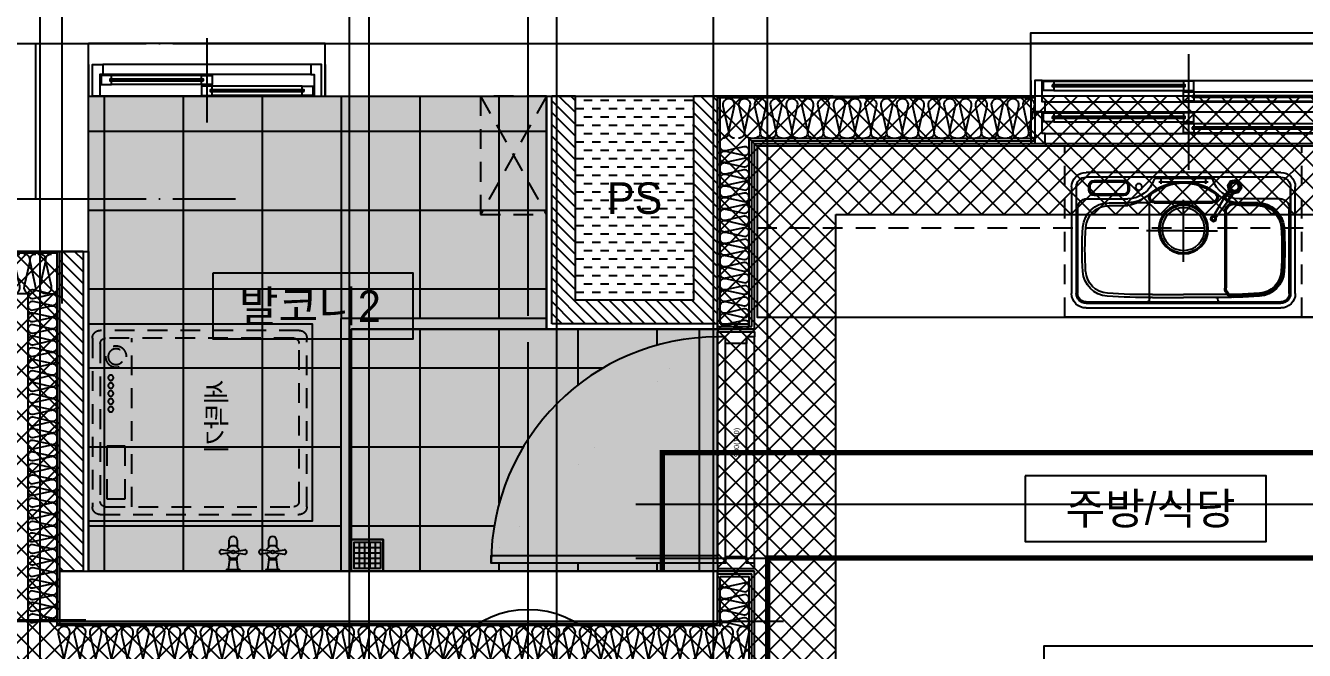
# Model space of a CAD drawing. Header units: millimetres. Extents: x -24416 to 92204, y -190080 to 23760.
# Drawn here: x 56698 to 61557, y 13531 to 15905 of the extents above; entities that cross this region are included whole.
import ezdxf
from ezdxf.enums import TextEntityAlignment as Align
from ezdxf.xclip import XClip

# ---------------------------------------------------------------- set-up
doc = ezdxf.new("R2010")
doc.units = ezdxf.units.MM
doc.header["$LTSCALE"] = 50
doc.header["$XCLIPFRAME"] = 0
for name, pattern in [('-HID', [2.5, 1.5, -1]), ('AUDIT_D_220706163347-0', [0]), ('CEN', [62, 60, -1, 0, -1]), ('HD', [2.5, 1.5, -1]), ('HID', [2.5, 1.5, -1]), ('HIDDEN', [2, 1, -1])]:
    doc.linetypes.add(name, pattern=pattern)
doc.layers.get('defpoints').update_dxf_attribs({"color": 139})
for name, color, linetype in [('A-SOL252', 252, 'Continuous'), ('A_HAT', 8, 'Continuous'), ('AA-단열-바닥-욕실', 30, 'Continuous'), ('ARDM', 7, 'Continuous'), ('CEN_CON', 1, 'CEN'), ('CEN_WALL', 12, 'CEN'), ('CONC', 2, 'Continuous'), ('dan1', 7, 'HID'), ('DOOR', 4, 'Continuous'), ('ELE3_CON', 7, 'Continuous'), ('ELE4', 4, 'Continuous'), ('ETC', 6, 'Continuous'), ('FIN', 6, 'Continuous'), ('FUR', 4, 'Continuous'), ('FUR_가구', 8, 'HD'), ('FUR_가전', 8, 'HID'), ('HAT', 9, 'Continuous'), ('INS', 252, 'Continuous'), ('ROM', 7, 'AUDIT_D_220706163347-0'), ('WAL', 3, 'Continuous'), ('WAL_DRY', 7, 'Continuous'), ('WIN', 4, 'Continuous'), ('X - 단위세대$0$ETC', 6, 'Continuous'), ('바닥타일', 8, 'Continuous'), ('수전', 4, 'Continuous'), ('실명', 3, 'AUDIT_D_220706163347-0'), ('실명박스', 7, 'AUDIT_D_220706163347-0'), ('확장', 8, 'HIDDEN')]:
    doc.layers.add(name, color=color, linetype=linetype)
for name, color, linetype, plot in [('AA-CEN', 1, 'CEN', False), ('Defpoint', 135, 'Continuous', False), ('MC', 135, 'Continuous', False), ('X - 단위세대$0$0_임시', 134, 'Continuous', False)]:
    doc.layers.add(name, color=color, linetype=linetype, plot=plot)
doc.styles.add('HAUD01', font='Dotum.ttf')
doc.styles.add('HAUD02', font='Dotum.ttf', dxfattribs={"width": 0.8})
doc.styles.add('맑은 고딕', font='malgun.ttf')
pattern_1 = [(0, (498301.77, 179302.88), (0, 300), []), (90, (498301.77, 179302.88), (-300, 2e-14), [])]

# ---------------------------------------------------------------- blocks, each defined once
blk = doc.blocks.new('수전')
at = {"layer": '수전'}
for p, q in [((0, 0), (58.5, 0, 0)), ((29.2, -7), (9.3, -7)), ((9.9, -7), (14.9, -42.9)), ((14.9, -42.9), (29.2, -42.9)), ((49.2, -7), (29.2, -7)), ((29.2, -42.9), (43.6, -42.9)), ((43.6, -42.9), (48.6, -7)), ((23.4, -71.3), (-14.8, -64.6)), ((23.4, -74.6), (-14.8, -81.3)), ((19.7, -49.8), (6.1, -63.4)), ((6.1, -63.4), (6.1, -68.2)), ((6.1, -77.6), (6.1, -82.5)), ((6.1, -82.5), (19.7, -96)), ((14.5, -117.3), (14.5, -90.9)), ((38.8, -49.8), (19.7, -49.8)), ((19.7, -96), (38.8, -96)), ((35.1, -71.3), (73.3, -64.6)), ((35.1, -74.6), (73.3, -81.3)), ((52.3, -63.4), (38.8, -49.8)), ((38.8, -96), (52.3, -82.5)), ((44, -90.9), (44, -117.3)), ((52.3, -68.2), (52.3, -63.4)), ((52.3, -82.5), (52.3, -77.6))]:
    blk.add_line(p, q, dxfattribs=at)
blk.add_circle((29.2, -72.9), 5.91, dxfattribs=at)
for centre, radius, start, end in [((11.8, 6), 13.2, 207.1852, 259.412), ((46.7, 6), 13.2, 280.588, 332.8148), ((-12.4, -49.9), 28.1, 351.511, 14.308), ((70.8, -49.9), 28.1, 165.692, 188.489), ((-14.8, -72.9), 8.37, 90, 270), ((73.3, -72.9), 8.37, 270, 90), ((29.2, -117.3), 14.7, 180, 0)]:
    blk.add_arc(centre, radius, start, end, dxfattribs=at)
blk = doc.blocks.new('FD')
at = {"layer": '수전'}
for p, q in [((110, -30), (10, -30)), ((30, -110), (30, -10)), ((50, -110), (50, -10)), ((70, -110), (70, -10)), ((90, -110), (90, -10)), ((110, -50), (10, -50)), ((110, -70), (10, -70)), ((110, -90), (10, -90))]:
    blk.add_line(p, q, dxfattribs=at)
for points in [[(0, -120), (120, -120), (120, 0), (0, 0)], [(10, -110), (110, -110), (110, -10), (10, -10)]]:
    blk.add_lwpolyline(points, close=True, dxfattribs=at)
blk = doc.blocks.new('A$Ca96da67e')
at = {"layer": 'FUR_가구'}
for p, q in [((250, 450), (0, 0)), ((0, 450), (250, 0))]:
    blk.add_line(p, q, dxfattribs=at)
blk.add_lwpolyline([(250, 0), (0, 0), (0, 450), (250, 450)], close=True, dxfattribs=at)
blk = doc.blocks.new('WIN_이중창_1200')
at = {"layer": 'Defpoint'}
for p, q in [((-15, 240), (-15, 0)), ((1185, 240), (1185, 0))]:
    blk.add_line(p, q, dxfattribs=at)
at = {"layer": 'WIN'}
blk.add_line((585, -100), (585, 340), dxfattribs=at)
at = {"layer": 'WIN', "color": 8}
for p, q in [((1142, 240), (28, 240)), ((565, 196), (73, 196)), ((1097, 237), (605, 237)), ((1097, 202), (605, 202)), ((1130, 158), (40, 158)), ((565, 161), (73, 161)), ((1130, 120), (40, 120)), ((1097, 117), (605, 117)), ((565, 76), (73, 76)), ((1097, 82), (605, 82)), ((1130, 38), (40, 38)), ((1130, 0), (40, 0)), ((565, 41), (73, 41))]:
    blk.add_line(p, q, dxfattribs=at)
at = {"layer": 'WIN'}
for points in [[(40, 158), (28, 158), (28, 240), (0, 240), (0, 120), (40, 120), (40, 158)], [(73, 175.5), (73, 161), (33, 161), (33, 196), (73, 196), (73, 181.5)], [(605, 216.5), (605, 202), (565, 202), (565, 237), (605, 237), (605, 222.5)], [(565, 175.5), (565, 161), (605, 161), (605, 196), (565, 196), (565, 181.5)], [(1104, 222.5), (1104, 216.5), (598, 216.5), (598, 222.5), (1104, 222.5)], [(1097, 216.5), (1097, 202), (1137, 202), (1137, 237), (1097, 237), (1097, 222.5)], [(1130, 158), (1142, 158), (1142, 240), (1170, 240), (1170, 120), (1130, 120), (1130, 158)], [(572, 181.5), (572, 175.5), (66, 175.5), (66, 181.5), (572, 181.5)], [(40, 38), (28, 38), (28, 120), (0, 120), (0, 0), (40, 0), (40, 38)], [(605, 96.5), (605, 82), (565, 82), (565, 117), (605, 117), (605, 102.5)], [(1104, 102.5), (1104, 96.5), (598, 96.5), (598, 102.5), (1104, 102.5)], [(1097, 96.5), (1097, 82), (1137, 82), (1137, 117), (1097, 117), (1097, 102.5)], [(1130, 38), (1142, 38), (1142, 120), (1170, 120), (1170, 0), (1130, 0), (1130, 38)], [(73, 55.5), (73, 41), (33, 41), (33, 76), (73, 76), (73, 61.5)], [(572, 61.5), (572, 55.5), (66, 55.5), (66, 61.5), (572, 61.5)], [(565, 55.5), (565, 41), (605, 41), (605, 76), (565, 76), (565, 61.5)]]:
    blk.add_lwpolyline(points, dxfattribs=at)
blk = doc.blocks.new('WIN_900_단창2')
at = {"layer": 'Defpoint'}
for p, q in [((-15, 120), (-15, 0)), ((885, 120), (885, 0))]:
    blk.add_line(p, q, dxfattribs=at)
at = {"layer": 'WIN'}
blk.add_line((435, 220), (435, -100), dxfattribs=at)
at = {"layer": 'WIN', "color": 8}
for p, q in [((830, 120), (40, 120)), ((830, 82), (40, 82)), ((415, 79), (73, 79)), ((842, 0), (28, 0)), ((415, 44), (73, 44)), ((797, 38), (455, 38)), ((797, 3), (455, 3))]:
    blk.add_line(p, q, dxfattribs=at)
at = {"layer": 'WIN'}
for points in [[(40, 82), (28, 82), (28, 0), (0, 0), (0, 120), (40, 120), (40, 82)], [(830, 82), (842, 82), (842, 0), (870, 0), (870, 120), (830, 120), (830, 82)], [(73, 64.5), (73, 79), (33, 79), (33, 44), (73, 44), (73, 58.5)], [(422, 58.5), (422, 64.5), (66, 64.5), (66, 58.5), (422, 58.5)], [(415, 64.5), (415, 79), (455, 79), (455, 44), (415, 44), (415, 58.5)], [(455, 23.5), (455, 38), (415, 38), (415, 3), (455, 3), (455, 17.5)], [(804, 17.5), (804, 23.5), (448, 23.5), (448, 17.5), (804, 17.5)], [(797, 23.5), (797, 38), (837, 38), (837, 3), (797, 3), (797, 17.5)]]:
    blk.add_lwpolyline(points, dxfattribs=at)
blk = doc.blocks.new('PD-900(140)')
at = {"layer": 'DOOR'}
for p, q in [((20, 140), (880, 140)), ((20, 110), (880, 110)), ((20, 30), (880, 30)), ((20, 0), (880, 0))]:
    blk.add_line(p, q, dxfattribs=at)
blk.add_lwpolyline([(20, 140), (20, 1000), (50, 1000), (50, 140), (20, 140)], dxfattribs=at)
for points in [[(45, 110), (20, 110), (20, 140), (0, 140), (0, 0), (20, 0), (20, 30), (45, 30)], [(855, 110), (880, 110), (880, 140), (900, 140), (900, 0), (880, 0), (880, 30), (855, 30)]]:
    blk.add_lwpolyline(points, close=True, dxfattribs=at)
blk.add_arc((20, 140), 860, 0, 90, dxfattribs=at)
at = {"layer": 'X - 단위세대$0$0_임시'}
for p, q in [((-10, 0), (-10, 140)), ((910, 0), (910, 140))]:
    blk.add_line(p, q, dxfattribs=at)
at = {"layer": 'X - 단위세대$0$0_임시', "style": 'HAUD02'}
blk.add_text('900(140)', height=20, dxfattribs=at).set_placement((479.3, 65.4), align=Align.MIDDLE)
blk = doc.blocks.new('insul1')
blk.add_lwpolyline([(0, 0, 0.480617), (0.146, 0.183), (0.004, 0.817, -1.249969), (0.296, 0.817), (0.154, 0.183, 0.480617), (0.3, 0, 0.480617)], format="xyb")
blk = doc.blocks.new('세탁기-850')
at = {"layer": 'defpoints'}
blk.add_lwpolyline([(0, 0), (-750, 0), (-750, -850), (0, -850)], close=True, dxfattribs=at)
at = {"layer": 'FUR_가전'}
blk.add_line((-55, -165), (-695, -165), dxfattribs=at)
for points in [[(-695, -830, -0.414214), (-725, -800), (-725, -45, -0.414214), (-695, -15), (-55, -15, -0.414214), (-25, -45), (-25, -800, -0.414214), (-55, -830)], [(-695, -780), (-695, -65, -0.414214), (-675, -45), (-75, -45, -0.414214), (-55, -65), (-55, -780, -0.414214), (-75, -800), (-675, -800, -0.414214)]]:
    blk.add_lwpolyline(points, format="xyb", close=True, dxfattribs=at)
blk.add_lwpolyline([(-85, -140), (-285, -140), (-285, -70), (-85, -70)], close=True, dxfattribs=at)
for centre, radius in [((-625.1, -105), 40), ((-625.1, -105), 30), ((-545.1, -85), 10), ((-515.1, -85), 10), ((-485.1, -85), 10), ((-455.1, -85), 10), ((-425.1, -85), 10)]:
    blk.add_circle(centre, radius, dxfattribs=at)
at = {"layer": 'FUR_가전', "style": '맑은 고딕'}
blk.add_text('세탁기', height=75, rotation=0, dxfattribs=at).set_placement((-537.9, -523.5))
blk = doc.blocks.new('K-sink')
at = {"layer": 'FUR'}
for p, q in [((-370, -105), (370, -105)), ((-370, -123), (370, -123)), ((-197.8, -143.4), (-208.1, -150.2)), ((-197.8, -143.4), (-208.1, -150.2)), ((-185.6, -145.9), (-197.8, -143.4)), ((-185.6, -145.9), (-197.8, -143.4)), ((-108.2, -128), (108.2, -128)), ((339.1, -135.1), (226.6, -135.1)), ((-425, -565), (-425, -160)), ((-407, -160), (-407, -565)), ((-407, -565), (-407, -160)), ((-208.1, -150.2), (-210.6, -162.4)), ((-208.1, -150.2), (-210.6, -162.4)), ((-210.6, -162.4), (-203.8, -172.8)), ((-210.6, -162.4), (-203.8, -172.8)), ((-203.8, -172.8), (-191.6, -175.3)), ((-203.8, -172.8), (-191.6, -175.3)), ((-191.6, -175.3), (-181.2, -168.4)), ((-191.6, -175.3), (-181.2, -168.4)), ((-178.7, -156.2), (-185.6, -145.9)), ((-178.7, -156.2), (-185.6, -145.9)), ((-181.2, -168.4), (-178.7, -156.2)), ((-181.2, -168.4), (-178.7, -156.2)), ((206.6, -155.1), (206.6, -172.4)), ((226.6, -192.4), (339.1, -192.4)), ((359.1, -172.4), (359.1, -155.1)), ((407, -160), (407, -565)), ((425, -160), (425, -565)), ((-402, -565), (-402, -240)), ((-367, -205), (-211.7, -205)), ((-282.3, -220), (-192, -220)), ((-282.3, -220), (-211.7, -220)), ((130, -230), (130, -602)), ((140, -220), (211.7, -220)), ((367, -205), (211.7, -205)), ((282.3, -220), (211.7, -220)), ((402, -240), (402, -565)), ((-157, -255), (-157, -544.5)), ((-118, -580), (0, -580)), ((118, -580), (0, -580)), ((135.3, -597), (-370, -597)), ((370, -602), (-370, -602)), ((370, -620), (-370, -620)), ((-129.7, -584.6), (-130.3, -592.4)), ((129.7, -584.6), (130.3, -592.4)), ((370, -597), (135.3, -597))]:
    blk.add_line(p, q, dxfattribs=at)
at = {"layer": 'FUR', "ltscale": 0.6}
for p, q in [((-217.1, -144.2), (-221.2, -164.5)), ((-199.9, -132.8), (-217.1, -144.2)), ((-179.6, -136.9), (-199.9, -132.8)), ((-168.1, -154.1), (-179.6, -136.9)), ((-221.2, -164.5), (-209.8, -181.7)), ((-209.8, -181.7), (-189.5, -185.9)), ((-191.6, -175.3), (-169.5, -208.6)), ((-189.5, -185.9), (-172.2, -174.4)), ((-172.2, -174.4), (-168.1, -154.1))]:
    blk.add_line(p, q, dxfattribs=at)
at = {"layer": 'FUR', "color": 199}
for p, q in [((-76.6, -140), (-93.4, -140)), ((87.5, -140), (-87.5, -140)), ((-85, -148.4), (-85, -131.6)), ((93.4, -140), (76.6, -140)), ((85, -148.4), (85, -131.6)), ((-282.3, -231), (-211.7, -231)), ((0, -445), (0, -208.5)), ((0, -326.8), (-129.1, -326.8)), ((0, -326.8), (140.9, -326.8))]:
    blk.add_line(p, q, dxfattribs=at)
at = {"layer": 'FUR', "color": 199, "ltscale": 0.5}
for p, q in [((339.1, -140.1), (226.6, -140.1)), ((-122.6, -189.3), (-120.6, -186.7)), ((122.6, -189.3), (120.3, -186.5)), ((211.6, -155.1), (211.6, -172.4)), ((226.6, -187.4), (339.1, -187.4)), ((354.1, -172.4), (354.1, -155.1)), ((-282.3, -226), (-192, -226)), ((110.6, -215), (-110.6, -215)), ((282.3, -231), (211.7, -231)), ((-162, -256), (-162, -543.5)), ((-118, -569), (0, -569)), ((118, -569), (0, -569))]:
    blk.add_line(p, q, dxfattribs=at)
at = {"layer": 'FUR', "ltscale": 0.5}
blk.add_line((110.6, -220), (-110.6, -220), dxfattribs=at)
at = {"layer": 'FUR', "color": 199}
for centre, radius in [((-195.2, -158.9), 21.9), ((-85, -140), 2.5), ((85, -140), 2.5), ((0, -320), 90), ((0, -320), 81)]:
    blk.add_circle(centre, radius, dxfattribs=at)
at = {"layer": 'FUR'}
for centre, radius in [((169.6, -160), 12.2), ((0, -320), 94.5)]:
    blk.add_circle(centre, radius, dxfattribs=at)
for centre, radius, start, end in [((-370, -160), 55, 90, 180), ((-370, -160), 37, 90, 180), ((-211.7, -100), 105, 270, 343.3193), ((0, -340), 200, 90, 131.4096), ((-108.2, -131), 3, 90, 163.3193), ((0, -340), 200, 48.5904, 90), ((108.2, -131), 3, 16.6807, 90), ((211.7, -100), 105, 196.6807, 270), ((226.6, -155.1), 20, 90, 180), ((339.1, -155.1), 20, 360, 90), ((370, -160), 55, 0, 90), ((370, -160), 37, 0, 90), ((-211.7, -100), 120, 270, 311.4096), ((211.7, -100), 120, 228.5904, 270), ((226.6, -172.4), 20, 180, 270), ((339.1, -172.4), 20, 270, 0), ((-367, -240), 35, 90, 180), ((-282.3, -320), 100, 90, 176.1774), ((-192, -255), 35, 0, 90), ((140, -230), 10, 90.025, 180), ((282.3, -320), 100, 3.8226, 90), ((367, -240), 35, 0, 90), ((914.2, -400), 1299.2, 176.1751, 183.5988), ((-915, -400), 1300, 356.4036, 3.8226), ((-282.6, -475.3), 100, 183.5964, 266.1102), ((282.6, -475.3), 100, 273.8898, 356.4036), ((-370, -565), 55, 180, 270), ((-370, -565), 37, 180, 270), ((-370, -565), 32, 180, 270), ((-140.2, 1619.9), 2200, 266.1102, 270.5776), ((-192, -544.5), 35, 268.6272, 0), ((-124.7, -585.1), 5, 90.4028, 175), ((140.2, 1619.9), 2200, 269.4224, 273.8898), ((140.2, 1619.9), 2200, 269.4224, 269.5972), ((124.7, -585.1), 5, 5, 89.5972), ((370, -565), 32, 270, 0), ((370, -565), 37, 270, 0), ((370, -565), 55, 270, 0), ((-135.3, -592), 5, 270, 355), ((138.7, -588.4), 8.66, 181.0559, 263.1777), ((135.3, -592), 5, 185, 270)]:
    blk.add_arc(centre, radius, start, end, dxfattribs=at)
at = {"layer": 'FUR', "color": 199, "ltscale": 0.5}
for centre, radius, start, end in [((0, -340), 195, 90, 128.1858), ((0, -340), 195, 51.926, 90), ((226.6, -155.1), 15, 90, 180), ((339.1, -155.1), 15, 0, 90), ((-112.1, -200.1), 15, 134.2485, 274.3944), ((112.1, -200.1), 15, 265.6056, 45.7515), ((226.6, -172.4), 15, 180, 270), ((339.1, -172.4), 15, 270, 0), ((-282.3, -320), 94, 90, 176.1774), ((-192, -256), 30, 0, 90), ((222.9, -131.6), 100, 228.7744, 263.5192), ((282.3, -320), 89, 3.8226, 90), ((915, -400), 1294, 176.1774, 183.5964), ((-915, -400), 1289, 356.4036, 3.8226), ((-282.6, -475.3), 94, 183.5964, 266.1102), ((282.6, -475.3), 89, 273.8898, 356.4036), ((-140.2, 1619.9), 2194, 266.1102, 268.6266), ((-192, -543.5), 30, 268.6266, 0), ((140.2, 1619.9), 2189, 269.4224, 273.8898)]:
    blk.add_arc(centre, radius, start, end, dxfattribs=at)
at = {"layer": 'FUR', "ltscale": 0.5}
for centre, start, end in [((-112.1, -200.1), 134.2485, 274.3944), ((112.1, -200.1), 265.6056, 45.7515)]:
    blk.add_arc(centre, 20, start, end, dxfattribs=at)
at = {"layer": 'FUR', "color": 199}
for centre, radius, start, end in [((-282.3, -320), 89, 90, 176.1774), ((-222.9, -131.6), 100, 276.4808, 311.2256), ((914.2, -400), 1288.2, 176.1751, 183.5988), ((-282.6, -475.3), 89, 183.5964, 266.1102), ((-140.2, 1619.9), 2189, 266.1102, 270.5776)]:
    blk.add_arc(centre, radius, start, end, dxfattribs=at)
at = {"layer": 'FUR', "ltscale": 0.6}
for points in [[(-221.2, -164.5), (-210.6, -162.4), (-208.1, -150.2), (-217.1, -144.2)], [(-217.1, -144.2), (-199.9, -132.8), (-197.8, -143.4), (-208.1, -150.2)], [(-199.9, -132.8), (-197.8, -143.4), (-185.6, -145.9), (-179.6, -136.9)], [(-179.6, -136.9), (-185.6, -145.9), (-178.7, -156.2), (-168.1, -154.1)], [(-209.8, -181.7), (-203.8, -172.8), (-210.6, -162.4), (-221.2, -164.5)], [(-209.8, -181.7), (-189.5, -185.9), (-191.6, -175.3), (-203.8, -172.8)], [(-184, -194.2), (-189.5, -185.9), (-191.6, -175.3), (-184, -194.2)], [(-191.6, -175.3), (-169.5, -208.6), (-191.6, -175.3)], [(-124.5, -274.7), (-124.5, -274.7), (-184, -194.2)], [(-172.2, -174.4), (-168.1, -154.1), (-178.7, -156.2), (-181.2, -168.4)], [(-172.2, -174.4), (-166.7, -182.8), (-166.7, -182.8), (-181.2, -168.4)], [(-159.1, -201.7), (-181.2, -168.4), (-181.2, -168.4), (-159.1, -201.7)], [(-115.8, -269), (-115.3, -268.8), (-124.9, -275.1), (-124.5, -274.7)], [(-115.1, -273.3), (-115.8, -269), (-124.5, -274.7), (-120.8, -277.1)], [(-124.2, -286.5), (-120.4, -284), (-114.2, -287.1), (-113.9, -291.7)], [(-104.4, -285.4), (-113.9, -291.7), (-114.2, -287.1), (-108.5, -283.3)], [(-105.1, -273.9), (-108.9, -276.4), (-108.5, -283.3), (-104.4, -285.4)]]:
    blk.add_3dface(points, dxfattribs=at)
at = {"layer": 'FUR', "invisible_edges": 10}
blk.add_3dface([(-208.1, -150.2), (-197.8, -143.4), (-181.2, -168.4), (-191.6, -175.3)], dxfattribs=at)
at = {"layer": 'FUR', "ltscale": 0.6, "invisible_edges": 8}
for points in [[(-197.8, -143.4), (-185.6, -145.9), (-178.7, -156.2), (-181.2, -168.4)], [(-191.6, -175.3), (-203.8, -172.8), (-210.6, -162.4), (-208.1, -150.2)], [(-124.9, -275.1), (-124.5, -274.7), (-124.5, -274.7), (-120.8, -277.1)], [(-120.8, -277.1), (-120.4, -284), (-124.2, -286.5), (-124.9, -275.1)], [(-120.4, -284), (-120.8, -277.1), (-115.1, -273.3), (-108.9, -276.4)], [(-108.9, -276.4), (-108.5, -283.3), (-114.2, -287.1), (-120.4, -284)], [(-108.9, -276.4), (-105.1, -273.9), (-115.3, -268.8), (-115.8, -269)], [(-115.8, -269), (-115.8, -269), (-115.1, -273.3), (-108.9, -276.4)]]:
    blk.add_3dface(points, dxfattribs=at)
at = {"layer": 'FUR'}
for points in [[(-189.5, -185.9), (-191.6, -175.3), (-181.2, -168.4), (-172.2, -174.4)], [(-166.7, -182.8), (-181.2, -168.4), (-191.6, -175.3), (-184, -194.2)], [(-181.2, -168.4), (-191.6, -175.3), (-169.5, -208.6), (-159.1, -201.7)], [(-169.5, -208.6), (-159.1, -201.7), (-181.2, -168.4), (-191.6, -175.3)], [(-172.2, -174.4), (-166.7, -182.8), (-184, -194.2), (-189.5, -185.9)], [(-184, -194.2), (-166.7, -182.8), (-115.8, -269), (-124.5, -274.7)], [(-115.8, -269), (-166.7, -182.8), (-184, -194.2), (-124.5, -274.7)], [(-115.8, -269), (-115.8, -269), (-166.7, -182.8)]]:
    blk.add_3dface(points, dxfattribs=at)
blk = doc.blocks.new('싱크')
at = {"layer": 'defpoints'}
for p, q in [((-18.3, 0), (-18.3, 1350)), ((631.7, 0), (631.7, 1350))]:
    blk.add_line(p, q, dxfattribs=at)
at = {"layer": 'defpoints', "linetype": '-HID'}
for p, q in [((631.7, 1350), (-18.3, 1350)), ((631.7, 450), (-18.3, 450)), ((631.7, 0), (-18.3, 0))]:
    blk.add_line(p, q, dxfattribs=at)
at = {"layer": 'FUR_가전', "rotation": 90}
blk.add_blockref('K-sink', (-23.3, 900), dxfattribs=at)
blk = doc.blocks.new('U-76A(확장)')
at = {"layer": 'A-SOL252'}
h = blk.add_hatch(dxfattribs=at)
h.set_pattern_fill('DASH', color=256, scale=10, style=0)
h.set_pattern_definition([(0, (-50, 0), (31.75, 31.75), [31.75, -31.75])])
h.paths.add_polyline_path([(10005, 9835), (9555, 9835), (9555, 9060), (10005, 9060)])
at = {"layer": 'A_HAT'}
h = blk.add_hatch(dxfattribs=at)
h.set_pattern_fill('ANSI31', color=256, scale=10, style=0)
h.set_pattern_definition([(45, (-50, 0), (-22.45064, 22.45064), [])])
h.paths.add_polyline_path([(9555, 9835), (9465, 9835), (9465, 8970), (10095, 8970), (10095, 9835), (10005, 9835), (10005, 9060), (9555, 9060)])
h = blk.add_hatch(dxfattribs=at)
h.set_pattern_fill('ANSI31', color=256, scale=10, style=0)
h.paths.add_polyline_path([(11965, 9245), (11875, 9245), (11875, 8030), (11965, 8030)])
at = {"layer": '바닥타일'}
h = blk.add_hatch(dxfattribs=at)
h.set_pattern_fill('_USER', color=256, scale=300, double=1, pattern_type=0)
h.set_pattern_definition(pattern_1)
h.paths.add_polyline_path([(10115, 8990), (10895, 8990), (10895, 8030), (11855, 8030), (11855, 9835), (10115, 9835)])
h = blk.add_hatch(dxfattribs=at)
h.set_pattern_fill('_USER', color=256, scale=300, double=1, pattern_type=0)
h.set_pattern_definition(pattern_1)
edge = h.paths.add_edge_path()
edge.add_line((10324.5, 8090), (10325, 8090))
edge.add_line((10325, 8090), (10325, 8060))
edge.add_line((10325, 8060), (9535, 8060))
edge.add_line((9535, 8060), (9535, 8030))
edge.add_line((9535, 8030), (10735, 8030))
edge.add_line((10735, 8030), (10735, 8150))
edge.add_line((10735, 8150), (10855, 8150))
edge.add_line((10855, 8150), (10855, 8950))
edge.add_line((10855, 8950), (9535, 8950))
edge.add_line((9535, 8950), (9535, 8917.1))
edge.add_arc((9465, 8060), 860, 1.9991, 85.3312, ccw=False)
at = {"layer": 'CEN_CON'}
for p, q in [((10185, -300), (10185, 10335)), ((11955, 9046.8), (11955, 10335)), ((14635, 10035), (4795, 10035)), ((14635, 9445), (11295.7, 9445)), ((12215, 7840), (9175, 7840))]:
    blk.add_line(p, q, dxfattribs=at)
at = {"layer": 'CEN_WALL'}
for p, q in [((9480, 7540), (9480, 10335)), ((10790, 10335), (10790, 6630)), ((12040, 10335), (12040, 5080)), ((9775, 8285), (5575, 8285)), ((14635, 7845), (11865, 7845))]:
    blk.add_line(p, q, dxfattribs=at)
at = {"layer": 'CONC'}
for p, q in [((10955, 10035), (8275, 10035)), ((8275, 9835), (8275, 10035)), ((10955, 9835), (10955, 10035)), ((12055, 10035), (11855, 10035)), ((11855, 9245), (11855, 10035)), ((12055, 9445), (12055, 10035)), ((10955, 9835), (8275, 9835)), ((12505, 9445), (12055, 9445)), ((12505, 9245), (11855, 9245)), ((11965, 8030), (9465, 8030)), ((9465, 7830), (9465, 8030)), ((11965, 8030), (11965, 7830)), ((11965, 7830), (9465, 7830))]:
    blk.add_line(p, q, dxfattribs=at)
at = {"layer": 'dan1'}
blk.add_lwpolyline([(10085, 7380), (9015, 7380), (9015, 9385), (6375, 9385), (6375, 6225), (6065, 6225)], dxfattribs=at)
at = {"layer": 'ELE3_CON'}
for p, q in [((7075, 10035), (8275, 10035)), ((10955, 10035), (11855, 10035))]:
    blk.add_line(p, q, dxfattribs=at)
at = {"layer": 'ELE4'}
for p, q in [((10115, 8990), (10895, 8990)), ((10895, 8030), (10895, 8990)), ((10115, 8950), (10855, 8950)), ((10855, 8030), (10855, 8950))]:
    blk.add_line(p, q, dxfattribs=at)
at = {"layer": 'FIN'}
for p, q in [((10115, 8950), (10115, 9835)), ((11855, 9245), (11855, 8030)), ((9465, 8950), (9465, 8970)), ((9465, 8950), (10115, 8950))]:
    blk.add_line(p, q, dxfattribs=at)
at = {"layer": 'FUR'}
blk.add_lwpolyline([(9315, 9645), (9315, 8995), (6675, 8995), (6675, 7745), (8225, 7745), (8225, 7045), (6075, 7045), (6075, 9645), (9315, 9645)], dxfattribs=at)
at = {"layer": 'FUR', "linetype": 'HID'}
blk.add_lwpolyline([(9315, 9335), (6385, 9335), (6385, 7045)], dxfattribs=at)
at = {"layer": 'INS'}
for p, q in [((9455, 9830), (8260, 9830)), ((9455, 8970), (9455, 9830)), ((9345, 9675), (8260, 9675)), ((9345, 8970), (9345, 9675)), ((11975, 9240), (11975, 7825)), ((12520, 9240), (11975, 9240)), ((12085, 9085), (12085, 7670)), ((12520, 9085), (12085, 9085)), ((9455, 8970), (9345, 8970)), ((9345, 7670), (9345, 8010)), ((9455, 8010), (9345, 8010)), ((9455, 7825), (9455, 8010)), ((11975, 7825), (9455, 7825))]:
    blk.add_line(p, q, dxfattribs=at)
at = {"layer": 'MC'}
for p, q in [((9275, 7540), (9275, 10335)), ((10075, -300), (10075, 10335)), ((10865, 10335), (10865, 6630)), ((9775, 8080), (5575, 8080))]:
    blk.add_line(p, q, dxfattribs=at)
at = {"layer": 'WAL'}
for p, q in [((9465, 8970), (9465, 9835)), ((9555, 9060), (9555, 9835)), ((10005, 9060), (10005, 9835)), ((10095, 8970), (10095, 9835)), ((11875, 9245), (11875, 8030)), ((11965, 9245), (11965, 8030)), ((9555, 9060), (10005, 9060)), ((9465, 8970), (10095, 8970))]:
    blk.add_line(p, q, dxfattribs=at)
at = {"layer": 'WAL', "ltscale": 100}
for p, q in [((9465, 9835), (9555, 9835)), ((10005, 9835), (10095, 9835)), ((11875, 9245), (11965, 9245)), ((11875, 8030), (11965, 8030))]:
    blk.add_line(p, q, dxfattribs=at)
at = {"layer": 'WAL_DRY'}
for p, q in [((9335, 9665), (8260, 9665)), ((9325, 9655), (8260, 9655)), ((9325, 8950), (9325, 9655)), ((9335, 8960), (9335, 9665)), ((9465, 8950), (9325, 8950)), ((9465, 8960), (9335, 8960)), ((9325, 7650), (9325, 8030)), ((9465, 8030), (9325, 8030)), ((9335, 7660), (9335, 8020)), ((9465, 8020), (9335, 8020))]:
    blk.add_line(p, q, dxfattribs=at)
at = {"layer": 'X - 단위세대$0$ETC'}
blk.add_lwpolyline([(8275, 10035), (8275, 10075), (7075, 10075), (7075, 10035), (8275, 10035)], dxfattribs=at)
at = {"layer": '바닥타일'}
blk.add_lwpolyline([(10855, 8150), (10855, 8950), (9535, 8950), (9535, 8030), (10735, 8030), (10735, 8150)], close=True, dxfattribs=at)
at = {"layer": '확장', "ltscale": 0.5, "const_width": 20, "flags": 128}
for points in [[(9675, 8030), (9675, 8480), (6065, 8480)], [(9325, 7640), (9275, 7640), (9275, 8080), (6065, 8080)]]:
    blk.add_lwpolyline(points, dxfattribs=at)
at = {"xscale": -1}
blk.add_blockref('WIN_900_단창2', (11840, 9835), dxfattribs=at)
at = {"layer": 'DOOR', "xscale": -1.000000000000001, "rotation": 270}
blk.add_blockref('PD-900(140)', (9325, 8040), dxfattribs=at)
at = {"layer": 'FUR', "rotation": 270}
blk.add_blockref('싱크', (6795, 9626.7), dxfattribs=at)
at = {"layer": 'FUR_가구'}
blk.add_blockref('A$Ca96da67e', (10115, 9385), dxfattribs=at)
at = {"layer": 'FUR_가전', "rotation": 270}
blk.add_blockref('세탁기-850', (11855, 8220), dxfattribs=at)
at = {"layer": 'INS', "xscale": 150, "yscale": 150, "zscale": 150, "row_count": 1, "row_spacing": 0, "column_spacing": 60}
for p, column_count in [((8260, 9675), 20), ((9345, 7670), 44)]:
    blk.add_blockref('insul1', p, dxfattribs=dict(at, column_count=column_count))
at = {"layer": 'INS', "row_count": 1}
for p, xscale, yscale, zscale, rotation, column_count, row_spacing, column_spacing in [((9455, 8950), 110.0000000000001, 110.0000000000001, 110.0000000000001, 90, 16, -1.577721810442024e-30, 44.00000000000004), ((12520, 9235), 150, 150, 150, 180, 9, 0, 60), ((11975, 9099.1), 110.0000000000001, 110.0000000000001, 110.0000000000001, 270, 29, 1.577721810442024e-30, 44.00000000000004), ((9455, 7820), 110.0000000000001, 110.0000000000001, 110.0000000000001, 90, 4, -1.577721810442024e-30, 44.00000000000004)]:
    blk.add_blockref('insul1', p, dxfattribs=dict(at, xscale=xscale, yscale=yscale, zscale=zscale, rotation=rotation, column_count=column_count, row_spacing=row_spacing, column_spacing=column_spacing))
at = {"layer": 'WIN'}
blk.add_blockref('WIN_이중창_1200', (7090, 9655), dxfattribs=at)
at = {"layer": '수전'}
blk.add_blockref('FD', (10735, 8150), dxfattribs=at)
at = {"layer": '수전', "xscale": -1, "rotation": 180}
for p in [(11125.8, 8030), (11275.8, 8030)]:
    blk.add_blockref('수전', p, dxfattribs=at)
blk = doc.blocks.new('A$C415C5DAF')
at = {"layer": '실명박스'}
for points in [[(44923.9, -3412.6), (44923.9, -3662.6), (45685.9, -3662.6), (45685.9, -3412.6)], [(48011, -4182.8), (48011, -4432.8), (48926, -4432.8), (48926, -4182.8)]]:
    blk.add_lwpolyline(points, close=True, dxfattribs=at)
at = {"layer": 'ROM', "color": 3, "style": 'HAUD01'}
blk.add_text('PS', height=120, dxfattribs=at).set_placement((46526.8, -3127.5), align=Align.MIDDLE)
at = {"layer": '실명', "style": 'HAUD01'}
for s, p in [('발코니2', (45293.1, -3536.7)), ('주방/식당', (48487, -4306))]:
    blk.add_text(s, height=120, dxfattribs=at).set_placement(p, align=Align.MIDDLE)
blk = doc.blocks.new('A$C1CAF0AFA')
at = {"layer": 'ETC'}
h = blk.add_hatch(dxfattribs=at)
h.set_pattern_fill('CROSS', color=256, scale=10, angle=45)
h.set_pattern_definition([(45, (89636.126, -23760), (7e-15, 89.80256), [31.75, -95.25]), (135, (89658.58, -23760), (-89.80256, 7e-15), [31.75, -95.25])])
h.paths.add_polyline_path([(56677.2, -17757.9), (58457.2, -17757.9), (58457.2, -16477.9), (56677.2, -16477.9)])
h.paths.add_polyline_path([(54707.2, -16467.9), (56547.2, -16467.9), (56547.2, -17757.9), (54707.2, -17757.9)])
h.paths.add_polyline_path([(56937.2, -8122.9), (58677.2, -8122.9), (58677.2, -9007.9), (59327.2, -9007.9), (59327.2, -9927.9), (56937.2, -9927.9)])
at = {"layer": 'HAT'}
h = blk.add_hatch(dxfattribs=at)
h.set_pattern_fill('_USER', color=5, scale=60, angle=45, double=1, pattern_type=0)
h.set_pattern_definition([(45, (0, -23760), (-42.426407, 42.426407), []), (135, (0, -23760), (-42.426407, -42.426407), [])])
h.paths.add_polyline_path([(62927.2, -11732.9), (68667.2, -11732.9), (68667.2, -11282.9), (66117.2, -11282.9), (66117.2, -11132.9), (64717.2, -11132.9), (64717.2, -11282.9), (62867.2, -11282.9), (62867.2, -8122.9), (59327.2, -8122.9), (59327.2, -10127.9), (56827.2, -10127.9), (56827.2, -8712.9), (54707.2, -8712.9), (54707.2, -16267.9), (58567.2, -16267.9), (58567.2, -17757.9), (68667.2, -17757.9), (68667.2, -17307.9), (59017.2, -17307.9), (59017.2, -15817.9), (58707.2, -15817.9), (58707.2, -16107.9), (58507.2, -16107.9), (58507.2, -15817.9), (55157.2, -15817.9), (55157.2, -9162.9), (56377.2, -9162.9), (56377.2, -10577.9), (58507.2, -10577.9), (58507.2, -10287.9), (58707.2, -10287.9), (58707.2, -10577.9), (59777.2, -10577.9), (59777.2, -8572.9), (62417.2, -8572.9), (62417.2, -11732.9), (62727.2, -11732.9), (62727.2, -11410.4), (62927.2, -11410.4)])
at = {"layer": 'AA-CEN', "color": 4}
for points in [[(62867.2, -8122.9), (59327.2, -8122.9), (59327.2, -10127.9), (56827.2, -10127.9), (56827.2, -8712.9), (54707.2, -8712.9), (54707.2, -16267.9), (58567.2, -16267.9), (58567.2, -17757.9), (68667.2, -17757.9)], [(68667.2, -17307.9), (59017.2, -17307.9), (59017.2, -15817.9), (58707.2, -15817.9), (58707.2, -16107.9), (58507.2, -16107.9), (58507.2, -15817.9), (55157.2, -15817.9), (55157.2, -9162.9), (56377.2, -9162.9), (56377.2, -10577.9), (58507.2, -10577.9), (58507.2, -10287.9), (58707.2, -10287.9), (58707.2, -10577.9), (59777.2, -10577.9), (59777.2, -8572.9), (62417.2, -8572.9)]]:
    blk.add_lwpolyline(points, dxfattribs=at)
at = {"layer": 'AA-CEN'}
blk.add_lwpolyline([(56937.2, -8122.9), (58677.2, -8122.9), (58677.2, -9007.9), (59327.2, -9007.9), (59327.2, -9927.9), (56937.2, -9927.9), (56937.2, -8122.9)], dxfattribs=at)
blk = doc.blocks.new('A$C45F312F6')
at = {"layer": 'ARDM', "color": 3}
blk.add_circle((58607.2, -10432.9), 360, dxfattribs=at)

msp = doc.modelspace()

# ---------------------------------------------------------------- block references
ref = msp.add_blockref('U-76A(확장)', (68792.2, 5802.1), dxfattribs=dict(xscale=-1))
XClip(ref).set_block_clipping_path([(-1332.1523822156, -300), (14635, 13075.0000000001)])
msp.add_blockref('A$C45F312F6', (0, 23760))
at = {"layer": 'AA-단열-바닥-욕실'}
msp.add_blockref('A$C1CAF0AFA', (0, 23760), dxfattribs=at)
at = {"layer": '실명박스'}
msp.add_blockref('A$C415C5DAF', (12485.4, 18377.1), dxfattribs=at)

doc.saveas('drawing.dxf')
